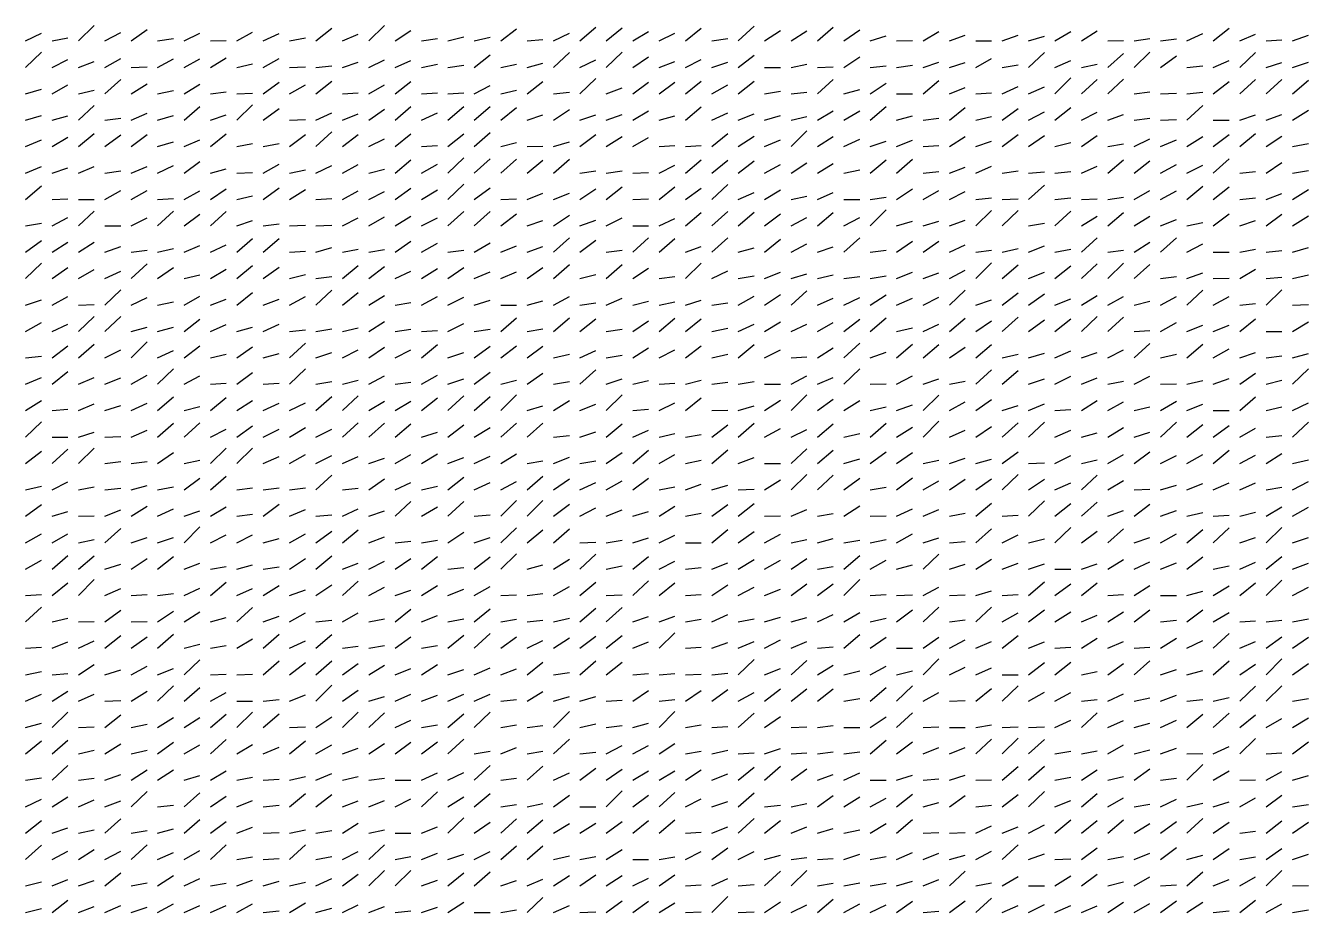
# Model space of a CAD drawing. Header units: metres. Extents: x -2 to 998, y 0 to 1382.
# Drawn here: x 0 to 243, y 170 to 337.9 of the extents above; entities that cross this region are included whole.
import ezdxf

# ---------------------------------------------------------------- set-up
doc = ezdxf.new("R2010")
doc.units = ezdxf.units.M

msp = doc.modelspace()

# ---------------------------------------------------------------- linework, layer by layer
for p, q in [((10, 335), (13, 337.9)), ((65, 335), (68, 337.9)), ((135, 335), (138, 337.8)), ((0, 335), (3, 336.5)), ((5, 335), (8, 335.6)), ((15, 335), (18, 336.6)), ((20, 335), (23, 337.2)), ((25, 335), (28, 335.5)), ((30, 335), (33, 336.5)), ((40, 335), (43, 336.7)), ((45, 335), (48, 336.4)), ((50, 335), (53, 335.6)), ((55, 335), (58, 337.4)), ((60, 335), (63, 336.3)), ((70, 335), (73, 337)), ((75, 335), (78, 335.5)), ((80, 335), (83, 335.8)), ((85, 335), (88, 335.7)), ((90, 335), (93, 337.3)), ((100, 335), (103, 336.5)), ((105, 335), (108, 337.6)), ((110, 335), (113, 337.5)), ((115, 335), (118, 336.8)), ((120, 335), (123, 336.5)), ((125, 335), (128, 337.4)), ((130, 335), (133, 335.5)), ((140, 335), (143, 337)), ((145, 335), (148, 336.9)), ((150, 335), (153, 337.6)), ((155, 335), (158, 337.1)), ((160, 335), (163, 336)), ((170, 335), (173, 336.8)), ((175, 335), (178, 336.1)), ((185, 335), (188, 336.1)), ((190, 335), (193, 335.9)), ((195, 335), (198, 336.8)), ((200, 335), (203, 336.9)), ((210, 335), (213, 335.5)), ((215, 335), (218, 335.4)), ((220, 335), (223, 336.4)), ((225, 335), (228, 337.4)), ((230, 335), (233, 336.3)), ((240, 335), (243, 336.1)), ((35, 335), (38, 335.1)), ((95, 335), (98, 335.3)), ((165, 335), (168, 335.1)), ((180, 335), (183, 335)), ((205, 335), (208, 335.1)), ((235, 335), (238, 335.2)), ((0, 330), (3, 332.9)), ((5, 330), (8, 331.5)), ((10, 330), (13, 331.1)), ((15, 330), (18, 331.7)), ((25, 330), (28, 331.6)), ((30, 330), (33, 331.6)), ((35, 330), (38, 331.8)), ((40, 330), (43, 330.7)), ((45, 330), (48, 331.7)), ((60, 330), (63, 331)), ((65, 330), (68, 331.4)), ((70, 330), (73, 331.3)), ((75, 330), (78, 330.6)), ((85, 330), (88, 332.4)), ((90, 330), (93, 330.6)), ((95, 330), (98, 330.8)), ((100, 330), (103, 332.8)), ((105, 330), (108, 331.4)), ((110, 330), (113, 332.9)), ((115, 330), (118, 332)), ((120, 330), (123, 331.1)), ((125, 330), (128, 331.5)), ((130, 330), (133, 331)), ((135, 330), (138, 332.3)), ((145, 330), (148, 330.6)), ((155, 330), (158, 332)), ((170, 330), (173, 331)), ((175, 330), (178, 330.9)), ((180, 330), (183, 331.7)), ((185, 330), (188, 330.5)), ((190, 330), (193, 332.8)), ((195, 330), (198, 331.3)), ((200, 330), (203, 330.6)), ((205, 330), (208, 332.6)), ((210, 330), (213, 332.9)), ((215, 330), (218, 332.2)), ((225, 330), (228, 331.3)), ((230, 330), (233, 332.8)), ((235, 330), (238, 330.9)), ((240, 330), (243, 331)), ((20, 330), (23, 330.1)), ((50, 330), (53, 330.1)), ((55, 330), (58, 330.3)), ((80, 330), (83, 330.4)), ((140, 330), (143, 330)), ((150, 330), (153, 330.1)), ((160, 330), (163, 330.3)), ((165, 330), (168, 330.4)), ((220, 330), (223, 330.3)), ((0, 325), (3, 325.9)), ((5, 325), (8, 326.7)), ((10, 325), (13, 325.7)), ((15, 325), (18, 327.7)), ((20, 325), (23, 326.9)), ((30, 325), (33, 326.8)), ((45, 325), (48, 327.2)), ((50, 325), (53, 326.7)), ((55, 325), (58, 327.4)), ((65, 325), (68, 326.7)), ((70, 325), (73, 327.3)), ((85, 325), (88, 326.6)), ((90, 325), (93, 325.7)), ((95, 325), (98, 327.3)), ((105, 325), (108, 327.9)), ((110, 325), (113, 326.1)), ((115, 325), (118, 327.2)), ((120, 325), (123, 327.2)), ((125, 325), (128, 327.4)), ((130, 325), (133, 326.7)), ((135, 325), (138, 327.4)), ((150, 325), (153, 327.7)), ((155, 325), (158, 325.8)), ((160, 325), (163, 327)), ((170, 325), (173, 327.5)), ((175, 325), (178, 326.2)), ((185, 325), (188, 326.4)), ((190, 325), (193, 326.3)), ((195, 325), (198, 328)), ((200, 325), (203, 327.7)), ((205, 325), (208, 327.8)), ((225, 325), (228, 327.3)), ((230, 325), (233, 327.7)), ((235, 325), (238, 327.7)), ((240, 325), (243, 327.6)), ((25, 325), (28, 325.6)), ((35, 325), (38, 325.4)), ((40, 325), (43, 325.1)), ((60, 325), (63, 325.2)), ((75, 325), (78, 325.2)), ((80, 325), (83, 325.2)), ((100, 325), (103, 325.3)), ((140, 325), (143, 325.5)), ((145, 325), (148, 325.3)), ((165, 325), (168, 325)), ((180, 325), (183, 325.2)), ((210, 325), (213, 325.4)), ((215, 325), (218, 325.1)), ((220, 325), (223, 325.3)), ((0, 320), (3, 320.9)), ((5, 320), (8, 320.8)), ((10, 320), (13, 322.8)), ((20, 320), (23, 321.3)), ((25, 320), (28, 320.9)), ((30, 320), (33, 322.6)), ((35, 320), (38, 321)), ((40, 320), (43, 322.9)), ((45, 320), (48, 322.2)), ((55, 320), (58, 321.4)), ((60, 320), (63, 321.2)), ((65, 320), (68, 322.1)), ((70, 320), (73, 322.6)), ((75, 320), (78, 321.4)), ((80, 320), (83, 322.6)), ((85, 320), (88, 322.6)), ((90, 320), (93, 322.4)), ((95, 320), (98, 321)), ((100, 320), (103, 322)), ((105, 320), (108, 321)), ((110, 320), (113, 321.1)), ((115, 320), (118, 321.8)), ((120, 320), (123, 320.8)), ((125, 320), (128, 322.5)), ((130, 320), (133, 321.4)), ((135, 320), (138, 321.2)), ((140, 320), (143, 320.9)), ((150, 320), (153, 321.8)), ((155, 320), (158, 321.8)), ((160, 320), (163, 322.6)), ((165, 320), (168, 320.8)), ((175, 320), (178, 322.4)), ((185, 320), (188, 322.2)), ((190, 320), (193, 321.6)), ((195, 320), (198, 322.4)), ((200, 320), (203, 321.5)), ((205, 320), (208, 321.1)), ((220, 320), (223, 322.8)), ((230, 320), (233, 321)), ((235, 320), (238, 321.1)), ((240, 320), (243, 321.9)), ((15, 320), (18, 320.4)), ((50, 320), (53, 320.1)), ((145, 320), (148, 320.7)), ((170, 320), (173, 320.4)), ((180, 320), (183, 320.7)), ((210, 320), (213, 320.4)), ((215, 320), (218, 320.1)), ((225, 320), (228, 320)), ((0, 315), (3, 316.3)), ((5, 315), (8, 316.8)), ((10, 315), (13, 317.5)), ((15, 315), (18, 317.2)), ((20, 315), (23, 317.3)), ((30, 315), (33, 316.3)), ((35, 315), (38, 317.4)), ((50, 315), (53, 317.3)), ((55, 315), (58, 317.8)), ((60, 315), (63, 317.3)), ((65, 315), (68, 316.5)), ((70, 315), (73, 317.4)), ((80, 315), (83, 317.4)), ((85, 315), (88, 317.7)), ((105, 315), (108, 317.3)), ((110, 315), (113, 316.9)), ((115, 315), (118, 316.7)), ((130, 315), (133, 317.5)), ((135, 315), (138, 317)), ((140, 315), (143, 316.3)), ((145, 315), (148, 318)), ((150, 315), (153, 316.9)), ((155, 315), (158, 316.4)), ((160, 315), (163, 316)), ((165, 315), (168, 316.2)), ((175, 315), (178, 316.9)), ((180, 315), (183, 316)), ((185, 315), (188, 317.3)), ((190, 315), (193, 317.1)), ((200, 315), (203, 317.1)), ((210, 315), (213, 316.5)), ((215, 315), (218, 316.3)), ((220, 315), (223, 316.9)), ((225, 315), (228, 317.3)), ((230, 315), (233, 317.5)), ((235, 315), (238, 317)), ((25, 315), (28, 315.9)), ((40, 315), (43, 315.6)), ((45, 315), (48, 315.6)), ((75, 315), (78, 315.2)), ((90, 315), (93, 315.8)), ((95, 315), (98, 315.1)), ((100, 315), (103, 315.9)), ((120, 315), (123, 315.2)), ((125, 315), (128, 315.2)), ((170, 315), (173, 315.2)), ((195, 315), (198, 315.8)), ((205, 315), (208, 315.5)), ((240, 315), (243, 315.6)), ((0, 310), (3, 311.2)), ((10, 310), (13, 311.2)), ((20, 310), (23, 311.2)), ((25, 310), (28, 311.4)), ((30, 310), (33, 312.2)), ((45, 310), (48, 311.7)), ((55, 310), (58, 311.4)), ((60, 310), (63, 311.6)), ((70, 310), (73, 312.5)), ((75, 310), (78, 311.7)), ((80, 310), (83, 312.9)), ((85, 310), (88, 312.7)), ((90, 310), (93, 312.6)), ((95, 310), (98, 312.4)), ((100, 310), (103, 312.6)), ((120, 310), (123, 311.5)), ((125, 310), (128, 312.5)), ((130, 310), (133, 312.4)), ((135, 310), (138, 312.3)), ((140, 310), (143, 311.6)), ((145, 310), (148, 311.9)), ((150, 310), (153, 311.8)), ((160, 310), (163, 312.5)), ((165, 310), (168, 312.6)), ((175, 310), (178, 311.1)), ((180, 310), (183, 311.3)), ((200, 310), (203, 311.3)), ((205, 310), (208, 312.5)), ((210, 310), (213, 312.3)), ((215, 310), (218, 311.6)), ((220, 310), (223, 311.5)), ((225, 310), (228, 312.7)), ((235, 310), (238, 312)), ((5, 310), (8, 311)), ((15, 310), (18, 310.4)), ((35, 310), (38, 310.8)), ((40, 310), (43, 310.1)), ((50, 310), (53, 310.6)), ((65, 310), (68, 310.7)), ((105, 310), (108, 310.4)), ((110, 310), (113, 310.4)), ((115, 310), (118, 310.1)), ((155, 310), (158, 310.6)), ((170, 310), (173, 310.3)), ((185, 310), (188, 310.4)), ((190, 310), (193, 310.2)), ((195, 310), (198, 310.3)), ((230, 310), (233, 310.3)), ((240, 310), (243, 310.5)), ((0, 305), (3, 307.6)), ((15, 305), (18, 306.7)), ((20, 305), (23, 306.7)), ((30, 305), (33, 306.6)), ((35, 305), (38, 307)), ((45, 305), (48, 307.2)), ((50, 305), (53, 306.9)), ((60, 305), (63, 306.6)), ((65, 305), (68, 306.5)), ((70, 305), (73, 307.1)), ((75, 305), (78, 306.8)), ((80, 305), (83, 307.9)), ((85, 305), (88, 307.2)), ((95, 305), (98, 306.2)), ((100, 305), (103, 306.2)), ((105, 305), (108, 307)), ((110, 305), (113, 307.4)), ((120, 305), (123, 307.4)), ((125, 305), (128, 307.1)), ((130, 305), (133, 307.8)), ((135, 305), (138, 306.3)), ((140, 305), (143, 306.8)), ((150, 305), (153, 306.3)), ((165, 305), (168, 307)), ((170, 305), (173, 306.7)), ((175, 305), (178, 306.5)), ((190, 305), (193, 307.7)), ((210, 305), (213, 306.7)), ((215, 305), (218, 306.6)), ((220, 305), (223, 307.5)), ((225, 305), (228, 307.4)), ((240, 305), (243, 306.9)), ((5, 305), (8, 305.1)), ((10, 305), (13, 305)), ((25, 305), (28, 305.2)), ((40, 305), (43, 305.7)), ((55, 305), (58, 305.2)), ((90, 305), (93, 305.1)), ((115, 305), (118, 305.1)), ((145, 305), (148, 305.6)), ((155, 305), (158, 305)), ((160, 305), (163, 305.4)), ((180, 305), (183, 305.3)), ((185, 305), (188, 305.1)), ((195, 305), (198, 305.3)), ((200, 305), (203, 305.1)), ((205, 305), (208, 305.4)), ((230, 305), (233, 305.3)), ((235, 305), (238, 306.1)), ((5, 300), (8, 301.6)), ((10, 300), (13, 302.8)), ((20, 300), (23, 301.5)), ((25, 300), (28, 302.8)), ((30, 300), (33, 302.2)), ((35, 300), (38, 302.7)), ((60, 300), (63, 301.5)), ((65, 300), (68, 301.7)), ((70, 300), (73, 301.8)), ((75, 300), (78, 301.5)), ((80, 300), (83, 302.7)), ((85, 300), (88, 302.7)), ((90, 300), (93, 302.3)), ((100, 300), (103, 302)), ((110, 300), (113, 301.5)), ((120, 300), (123, 301.4)), ((125, 300), (128, 302.5)), ((130, 300), (133, 302.7)), ((135, 300), (138, 302.6)), ((140, 300), (143, 302.3)), ((145, 300), (148, 301.6)), ((150, 300), (153, 302.5)), ((155, 300), (158, 301.6)), ((160, 300), (163, 303)), ((180, 300), (183, 302.9)), ((185, 300), (188, 302.9)), ((195, 300), (198, 302.8)), ((200, 300), (203, 301.8)), ((205, 300), (208, 302.5)), ((210, 300), (213, 301.8)), ((225, 300), (228, 302.3)), ((235, 300), (238, 302.2)), ((240, 300), (243, 301.9)), ((0, 300), (3, 300.5)), ((15, 300), (18, 300)), ((40, 300), (43, 301)), ((45, 300), (48, 300.4)), ((50, 300), (53, 300.1)), ((55, 300), (58, 300.1)), ((95, 300), (98, 301)), ((105, 300), (108, 301.1)), ((115, 300), (118, 300)), ((165, 300), (168, 300.9)), ((170, 300), (173, 300.9)), ((175, 300), (178, 301.1)), ((190, 300), (193, 300.5)), ((215, 300), (218, 301.2)), ((220, 300), (223, 300.6)), ((230, 300), (233, 301)), ((0, 295), (3, 297.2)), ((5, 295), (8, 296.9)), ((10, 295), (13, 296.9)), ((40, 295), (43, 297.6)), ((45, 295), (48, 297.6)), ((70, 295), (73, 297.1)), ((75, 295), (78, 296.7)), ((85, 295), (88, 296.8)), ((100, 295), (103, 297.7)), ((105, 295), (108, 297.3)), ((115, 295), (118, 297.7)), ((120, 295), (123, 297.6)), ((130, 295), (133, 297.7)), ((140, 295), (143, 297.5)), ((145, 295), (148, 296.6)), ((155, 295), (158, 297.7)), ((165, 295), (168, 297.1)), ((170, 295), (173, 297.1)), ((200, 295), (203, 297.7)), ((210, 295), (213, 296.9)), ((215, 295), (218, 297.7)), ((220, 295), (223, 296.6)), ((15, 295), (18, 296.1)), ((20, 295), (23, 295.4)), ((25, 295), (28, 295.7)), ((30, 295), (33, 296.3)), ((35, 295), (38, 296.4)), ((50, 295), (53, 295.2)), ((55, 295), (58, 295.9)), ((60, 295), (63, 295.6)), ((65, 295), (68, 295.5)), ((80, 295), (83, 295.4)), ((90, 295), (93, 296.2)), ((95, 295), (98, 296.1)), ((110, 295), (113, 295.4)), ((125, 295), (128, 296.1)), ((135, 295), (138, 295.8)), ((150, 295), (153, 296)), ((160, 295), (163, 295.4)), ((175, 295), (178, 296.4)), ((180, 295), (183, 295.4)), ((185, 295), (188, 295.7)), ((190, 295), (193, 296.2)), ((195, 295), (198, 295.6)), ((205, 295), (208, 295.4)), ((225, 295), (228, 295)), ((230, 295), (233, 295.6)), ((235, 295), (238, 295.3)), ((240, 295), (243, 295.9)), ((0, 290), (3, 292.9)), ((5, 290), (8, 292.1)), ((10, 290), (13, 291.7)), ((20, 290), (23, 292.8)), ((25, 290), (28, 292.1)), ((35, 290), (38, 291.8)), ((40, 290), (43, 292.5)), ((45, 290), (48, 292.2)), ((60, 290), (63, 292.5)), ((65, 290), (68, 292.3)), ((75, 290), (78, 291.9)), ((80, 290), (83, 292.1)), ((95, 290), (98, 292.1)), ((100, 290), (103, 292.7)), ((110, 290), (113, 292.7)), ((115, 290), (118, 292)), ((125, 290), (128, 292.9)), ((175, 290), (178, 291.6)), ((180, 290), (183, 293)), ((185, 290), (188, 292.6)), ((195, 290), (198, 292.4)), ((200, 290), (203, 292.8)), ((205, 290), (208, 292.9)), ((210, 290), (213, 292.7)), ((230, 290), (233, 291.8)), ((15, 290), (18, 291.4)), ((30, 290), (33, 290.7)), ((50, 290), (53, 290.8)), ((55, 290), (58, 290.4)), ((70, 290), (73, 291.4)), ((85, 290), (88, 291.3)), ((90, 290), (93, 291.3)), ((105, 290), (108, 290.8)), ((120, 290), (123, 290.4)), ((130, 290), (133, 291.5)), ((135, 290), (138, 290.5)), ((140, 290), (143, 291.2)), ((145, 290), (148, 290.9)), ((150, 290), (153, 290.7)), ((155, 290), (158, 290.4)), ((160, 290), (163, 290.5)), ((165, 290), (168, 291.2)), ((170, 290), (173, 291.1)), ((190, 290), (193, 291.2)), ((215, 290), (218, 290.4)), ((220, 290), (223, 291.1)), ((225, 290), (228, 290.1)), ((235, 290), (238, 290.3)), ((240, 290), (243, 290.7)), ((15, 285), (18, 287.9)), ((40, 285), (43, 287.4)), ((55, 285), (58, 287.8)), ((60, 285), (63, 287.4)), ((65, 285), (68, 286.8)), ((140, 285), (143, 287)), ((145, 285), (148, 287.7)), ((160, 285), (163, 286.9)), ((175, 285), (178, 287.8)), ((185, 285), (188, 287.3)), ((190, 285), (193, 287.1)), ((200, 285), (203, 286.8)), ((220, 285), (223, 287.8)), ((235, 285), (238, 287.9)), ((0, 285), (3, 286)), ((5, 285), (8, 286.6)), ((10, 285), (13, 285.1)), ((20, 285), (23, 286.4)), ((25, 285), (28, 285.6)), ((30, 285), (33, 286.7)), ((35, 285), (38, 286.1)), ((45, 285), (48, 286.1)), ((50, 285), (53, 286.6)), ((70, 285), (73, 285.5)), ((75, 285), (78, 286.6)), ((80, 285), (83, 286.5)), ((85, 285), (88, 285.9)), ((90, 285), (93, 285)), ((95, 285), (98, 285.8)), ((100, 285), (103, 286.6)), ((105, 285), (108, 285.4)), ((110, 285), (113, 286.3)), ((115, 285), (118, 285.7)), ((120, 285), (123, 285.6)), ((125, 285), (128, 285.9)), ((130, 285), (133, 285.4)), ((135, 285), (138, 286.7)), ((150, 285), (153, 286.3)), ((155, 285), (158, 286.4)), ((165, 285), (168, 286.3)), ((170, 285), (173, 286.5)), ((180, 285), (183, 286)), ((195, 285), (198, 286.2)), ((205, 285), (208, 286.6)), ((210, 285), (213, 285.7)), ((215, 285), (218, 286.6)), ((225, 285), (228, 286.6)), ((230, 285), (233, 285.3)), ((240, 285), (243, 285.1)), ((10, 280), (13, 282.8)), ((15, 280), (18, 282.8)), ((30, 280), (33, 282.3)), ((65, 280), (68, 281.9)), ((90, 280), (93, 282.6)), ((100, 280), (103, 282.6)), ((105, 280), (108, 282.4)), ((115, 280), (118, 282)), ((120, 280), (123, 282.5)), ((125, 280), (128, 282.4)), ((155, 280), (158, 282.3)), ((160, 280), (163, 282.6)), ((175, 280), (178, 282.5)), ((180, 280), (183, 282)), ((185, 280), (188, 282.7)), ((190, 280), (193, 282.2)), ((195, 280), (198, 282.4)), ((200, 280), (203, 282.8)), ((205, 280), (208, 282.7)), ((230, 280), (233, 282.4)), ((0, 280), (3, 281.7)), ((5, 280), (8, 281.4)), ((20, 280), (23, 280.8)), ((25, 280), (28, 280.8)), ((35, 280), (38, 281.3)), ((40, 280), (43, 280.8)), ((45, 280), (48, 281.4)), ((50, 280), (53, 280.3)), ((55, 280), (58, 280.5)), ((60, 280), (63, 280.7)), ((70, 280), (73, 280.4)), ((75, 280), (78, 280.2)), ((80, 280), (83, 281.5)), ((85, 280), (88, 280.4)), ((95, 280), (98, 280.5)), ((110, 280), (113, 280.4)), ((130, 280), (133, 280.6)), ((135, 280), (138, 281.4)), ((140, 280), (143, 281.8)), ((145, 280), (148, 281.4)), ((150, 280), (153, 281.7)), ((165, 280), (168, 280.7)), ((170, 280), (173, 281.4)), ((210, 280), (213, 280.2)), ((215, 280), (218, 281.7)), ((220, 280), (223, 281.2)), ((225, 280), (228, 281.2)), ((235, 280), (238, 280)), ((240, 280), (243, 281.8)), ((5, 275), (8, 277.3)), ((10, 275), (13, 277.6)), ((20, 275), (23, 278)), ((30, 275), (33, 277.3)), ((40, 275), (43, 277.1)), ((50, 275), (53, 277.8)), ((75, 275), (78, 277.5)), ((85, 275), (88, 277.2)), ((90, 275), (93, 277.3)), ((95, 275), (98, 277.2)), ((125, 275), (128, 277.3)), ((135, 275), (138, 277.5)), ((155, 275), (158, 277.8)), ((165, 275), (168, 277.6)), ((170, 275), (173, 277.5)), ((180, 275), (183, 277.5)), ((210, 275), (213, 277.7)), ((220, 275), (223, 277.6)), ((0, 275), (3, 275.3)), ((15, 275), (18, 276.5)), ((25, 275), (28, 276.4)), ((35, 275), (38, 275.7)), ((45, 275), (48, 275.8)), ((55, 275), (58, 276)), ((60, 275), (63, 276.5)), ((65, 275), (68, 277)), ((70, 275), (73, 276.5)), ((80, 275), (83, 276)), ((100, 275), (103, 275.7)), ((105, 275), (108, 276.4)), ((110, 275), (113, 275.5)), ((115, 275), (118, 276.9)), ((120, 275), (123, 276.5)), ((130, 275), (133, 275.7)), ((140, 275), (143, 276.5)), ((145, 275), (148, 275.2)), ((150, 275), (153, 276.9)), ((160, 275), (163, 276.1)), ((175, 275), (178, 277)), ((185, 275), (188, 275.7)), ((190, 275), (193, 275.9)), ((195, 275), (198, 276.3)), ((200, 275), (203, 276)), ((205, 275), (208, 276.5)), ((215, 275), (218, 275.7)), ((225, 275), (228, 276.7)), ((230, 275), (233, 276)), ((235, 275), (238, 275.4)), ((240, 275), (243, 275.8)), ((5, 270), (8, 272.4)), ((25, 270), (28, 272.9)), ((40, 270), (43, 272.2)), ((50, 270), (53, 272.9)), ((85, 270), (88, 272.3)), ((105, 270), (108, 272.7)), ((155, 270), (158, 272.9)), ((180, 270), (183, 272.7)), ((185, 270), (188, 272.6)), ((240, 270), (243, 272.9)), ((0, 270), (3, 271.3)), ((10, 270), (13, 271.3)), ((15, 270), (18, 271.2)), ((20, 270), (23, 271.7)), ((30, 270), (33, 271.6)), ((35, 270), (38, 270.2)), ((45, 270), (48, 270.2)), ((55, 270), (58, 270.5)), ((60, 270), (63, 270.8)), ((65, 270), (68, 271.6)), ((70, 270), (73, 270.4)), ((75, 270), (78, 271.7)), ((80, 270), (83, 271)), ((90, 270), (93, 270.8)), ((95, 270), (98, 272.1)), ((100, 270), (103, 270.5)), ((110, 270), (113, 271)), ((115, 270), (118, 270.7)), ((120, 270), (123, 270.2)), ((125, 270), (128, 270.8)), ((130, 270), (133, 270.4)), ((135, 270), (138, 270.5)), ((140, 270), (143, 270)), ((145, 270), (148, 271.6)), ((150, 270), (153, 271.3)), ((160, 270), (163, 270.1)), ((165, 270), (168, 271.6)), ((170, 270), (173, 271)), ((175, 270), (178, 270.6)), ((190, 270), (193, 271)), ((195, 270), (198, 271.5)), ((200, 270), (203, 271.2)), ((205, 270), (208, 270.6)), ((210, 270), (213, 271.5)), ((215, 270), (218, 270.1)), ((220, 270), (223, 270.7)), ((225, 270), (228, 271.1)), ((230, 270), (233, 272.1)), ((235, 270), (238, 270.8)), ((25, 265), (28, 267.6)), ((35, 265), (38, 267.5)), ((55, 265), (58, 267.7)), ((60, 265), (63, 267.8)), ((75, 265), (78, 267.4)), ((80, 265), (83, 267.8)), ((85, 265), (88, 267.7)), ((90, 265), (93, 268)), ((110, 265), (113, 268)), ((125, 265), (128, 267.4)), ((145, 265), (148, 268)), ((170, 265), (173, 267.9)), ((230, 265), (233, 267.6)), ((0, 265), (3, 266.9)), ((5, 265), (8, 265.3)), ((10, 265), (13, 266.3)), ((15, 265), (18, 266)), ((20, 265), (23, 266.4)), ((30, 265), (33, 265.8)), ((40, 265), (43, 266.9)), ((45, 265), (48, 266.4)), ((50, 265), (53, 266.5)), ((65, 265), (68, 266.8)), ((70, 265), (73, 266.8)), ((95, 265), (98, 265.9)), ((100, 265), (103, 266.9)), ((105, 265), (108, 266.2)), ((115, 265), (118, 265.3)), ((120, 265), (123, 266.5)), ((130, 265), (133, 265.1)), ((135, 265), (138, 265.9)), ((140, 265), (143, 267)), ((150, 265), (153, 267.2)), ((155, 265), (158, 266.9)), ((160, 265), (163, 265.7)), ((165, 265), (168, 266.1)), ((175, 265), (178, 266.7)), ((180, 265), (183, 267.1)), ((185, 265), (188, 266)), ((190, 265), (193, 266.3)), ((195, 265), (198, 265.2)), ((200, 265), (203, 266.9)), ((205, 265), (208, 266.7)), ((210, 265), (213, 265.7)), ((215, 265), (218, 266.8)), ((220, 265), (223, 266.2)), ((225, 265), (228, 265)), ((235, 265), (238, 265.7)), ((240, 265), (243, 266.5)), ((0, 260), (3, 262.9)), ((25, 260), (28, 262.6)), ((30, 260), (33, 262.7)), ((60, 260), (63, 262.7)), ((65, 260), (68, 262.6)), ((70, 260), (73, 262.5)), ((90, 260), (93, 262.6)), ((95, 260), (98, 262.6)), ((110, 260), (113, 262.5)), ((135, 260), (138, 262.6)), ((150, 260), (153, 262.5)), ((160, 260), (163, 262.6)), ((170, 260), (173, 263)), ((185, 260), (188, 262.7)), ((190, 260), (193, 262.8)), ((215, 260), (218, 262.8)), ((240, 260), (243, 262.8)), ((10, 260), (13, 260.9)), ((15, 260), (18, 260.1)), ((20, 260), (23, 261.3)), ((35, 260), (38, 261.5)), ((40, 260), (43, 262.1)), ((45, 260), (48, 261.5)), ((50, 260), (53, 261.8)), ((55, 260), (58, 261.5)), ((75, 260), (78, 260.9)), ((80, 260), (83, 262.3)), ((85, 260), (88, 261.8)), ((100, 260), (103, 260.3)), ((105, 260), (108, 261)), ((115, 260), (118, 261.3)), ((120, 260), (123, 260.7)), ((125, 260), (128, 260.5)), ((130, 260), (133, 262.3)), ((140, 260), (143, 261.6)), ((145, 260), (148, 261.4)), ((155, 260), (158, 260.7)), ((165, 260), (168, 261.9)), ((175, 260), (178, 261.3)), ((180, 260), (183, 262)), ((195, 260), (198, 261.3)), ((200, 260), (203, 260.8)), ((205, 260), (208, 261.8)), ((210, 260), (213, 260.9)), ((220, 260), (223, 262.4)), ((225, 260), (228, 262.2)), ((230, 260), (233, 261.7)), ((235, 260), (238, 260.3)), ((5, 260), (8, 260)), ((5, 255), (8, 257.7)), ((10, 255), (13, 257.9)), ((35, 255), (38, 257.9)), ((40, 255), (43, 257.9)), ((130, 255), (133, 257.6)), ((145, 255), (148, 257.8)), ((0, 255), (3, 257.3)), ((15, 255), (18, 255.4)), ((20, 255), (23, 255.4)), ((25, 255), (28, 257.1)), ((30, 255), (33, 255.6)), ((45, 255), (48, 256.3)), ((50, 255), (53, 256.7)), ((55, 255), (58, 256.5)), ((60, 255), (63, 256.3)), ((65, 255), (68, 256)), ((70, 255), (73, 256.7)), ((75, 255), (78, 256.8)), ((80, 255), (83, 256.1)), ((85, 255), (88, 256.4)), ((90, 255), (93, 256.8)), ((95, 255), (98, 255.5)), ((100, 255), (103, 256.2)), ((105, 255), (108, 255.5)), ((110, 255), (113, 257.1)), ((115, 255), (118, 257.5)), ((120, 255), (123, 256.7)), ((125, 255), (128, 255.6)), ((135, 255), (138, 256.1)), ((150, 255), (153, 257.5)), ((155, 255), (158, 255.9)), ((160, 255), (163, 257.2)), ((165, 255), (168, 257.1)), ((170, 255), (173, 255.6)), ((175, 255), (178, 256)), ((180, 255), (183, 255.8)), ((185, 255), (188, 257.2)), ((195, 255), (198, 256.5)), ((200, 255), (203, 255.7)), ((205, 255), (208, 256.7)), ((210, 255), (213, 257.2)), ((215, 255), (218, 256.5)), ((220, 255), (223, 256.7)), ((225, 255), (228, 257.5)), ((230, 255), (233, 256.6)), ((235, 255), (238, 256.9)), ((240, 255), (243, 255.7)), ((55, 250), (58, 252.8)), ((140, 255), (143, 255)), ((145, 250), (148, 252.9)), ((150, 250), (153, 252.8)), ((185, 250), (188, 252.9)), ((190, 255), (193, 255.1)), ((200, 250), (203, 252.8)), ((0, 250), (3, 250.7)), ((5, 250), (8, 251.5)), ((10, 250), (13, 250.6)), ((15, 250), (18, 250.3)), ((20, 250), (23, 250.8)), ((25, 250), (28, 250.6)), ((30, 250), (33, 252.2)), ((35, 250), (38, 252.6)), ((40, 250), (43, 250.4)), ((45, 250), (48, 250.4)), ((50, 250), (53, 250.4)), ((60, 250), (63, 250.3)), ((65, 250), (68, 252.1)), ((70, 250), (73, 251.4)), ((75, 250), (78, 250.7)), ((80, 250), (83, 252.4)), ((85, 250), (88, 251.4)), ((90, 250), (93, 251.6)), ((95, 250), (98, 252.6)), ((100, 250), (103, 252.1)), ((105, 250), (108, 251.4)), ((110, 250), (113, 251.7)), ((115, 250), (118, 252.2)), ((120, 250), (123, 250.6)), ((125, 250), (128, 251.1)), ((130, 250), (133, 250.9)), ((140, 250), (143, 251.9)), ((155, 250), (158, 252.2)), ((160, 250), (163, 250.5)), ((165, 250), (168, 252.3)), ((170, 250), (173, 251.7)), ((175, 250), (178, 252)), ((180, 250), (183, 252.1)), ((190, 250), (193, 252)), ((195, 250), (198, 251.3)), ((205, 250), (208, 251.8)), ((215, 250), (218, 250.9)), ((220, 250), (223, 251.2)), ((225, 250), (228, 251.3)), ((230, 250), (233, 251.3)), ((235, 250), (238, 250.5)), ((240, 250), (243, 251.6)), ((90, 245), (93, 248)), ((95, 245), (98, 248)), ((135, 250), (138, 250.1)), ((190, 245), (193, 247.9)), ((210, 250), (213, 250.1)), ((0, 245), (3, 247.2)), ((5, 245), (8, 245.9)), ((15, 245), (18, 246.2)), ((20, 245), (23, 246.9)), ((25, 245), (28, 246.4)), ((30, 245), (33, 246)), ((35, 245), (38, 246.8)), ((45, 245), (48, 247.3)), ((50, 245), (53, 246.3)), ((60, 245), (63, 246.4)), ((65, 245), (68, 246)), ((70, 245), (73, 247.8)), ((75, 245), (78, 246.8)), ((80, 245), (83, 247.8)), ((100, 245), (103, 247.3)), ((105, 245), (108, 246.6)), ((110, 245), (113, 246.2)), ((115, 245), (118, 245.9)), ((120, 245), (123, 246.9)), ((125, 245), (128, 245.6)), ((130, 245), (133, 247.2)), ((135, 245), (138, 247.4)), ((145, 245), (148, 246.3)), ((150, 245), (153, 245.5)), ((155, 245), (158, 247)), ((165, 245), (168, 246.4)), ((170, 245), (173, 246.3)), ((175, 245), (178, 245.6)), ((180, 245), (183, 247.5)), ((195, 245), (198, 247.4)), ((200, 245), (203, 247.7)), ((205, 245), (208, 246.1)), ((210, 245), (213, 247.3)), ((215, 245), (218, 246.1)), ((220, 245), (223, 245.7)), ((230, 245), (233, 245.8)), ((235, 245), (238, 246.8)), ((240, 245), (243, 246.7)), ((10, 245), (13, 245.1)), ((30, 240), (33, 243)), ((40, 245), (43, 245.4)), ((55, 245), (58, 245.3)), ((85, 245), (88, 245.3)), ((140, 245), (143, 245.1)), ((160, 245), (163, 245.1)), ((185, 245), (188, 245.2)), ((225, 245), (228, 245.2)), ((0, 240), (3, 241.7)), ((5, 240), (8, 241.7)), ((10, 240), (13, 240.6)), ((15, 240), (18, 242.7)), ((20, 240), (23, 241)), ((25, 240), (28, 241)), ((35, 240), (38, 241.5)), ((40, 240), (43, 241.5)), ((45, 240), (48, 240.8)), ((50, 240), (53, 241.7)), ((55, 240), (58, 242.2)), ((60, 240), (63, 242.4)), ((65, 240), (68, 241.1)), ((80, 240), (83, 242)), ((85, 240), (88, 241)), ((90, 240), (93, 242.8)), ((95, 240), (98, 242.4)), ((100, 240), (103, 242.6)), ((115, 240), (118, 240.9)), ((120, 240), (123, 241.4)), ((130, 240), (133, 242.5)), ((135, 240), (138, 242.1)), ((140, 240), (143, 241.6)), ((145, 240), (148, 240.6)), ((150, 240), (153, 240.8)), ((160, 240), (163, 240.6)), ((165, 240), (168, 241.7)), ((170, 240), (173, 240.9)), ((180, 240), (183, 242.6)), ((185, 240), (188, 241.5)), ((190, 240), (193, 240.7)), ((195, 240), (198, 242.9)), ((200, 240), (203, 242.2)), ((205, 240), (208, 242.6)), ((210, 240), (213, 241)), ((215, 240), (218, 241.7)), ((220, 240), (223, 242.5)), ((225, 240), (228, 242.8)), ((230, 240), (233, 241)), ((235, 240), (238, 242.9)), ((240, 240), (243, 241)), ((70, 240), (73, 240.3)), ((75, 240), (78, 240.5)), ((105, 240), (108, 240.1)), ((110, 240), (113, 240.5)), ((125, 240), (128, 240)), ((155, 240), (158, 240.5)), ((175, 240), (178, 240.2)), ((0, 235), (3, 236.7)), ((5, 235), (8, 237.6)), ((10, 235), (13, 237.5)), ((15, 235), (18, 235.9)), ((20, 235), (23, 237)), ((25, 235), (28, 237.4)), ((30, 235), (33, 236.1)), ((40, 235), (43, 235.8)), ((50, 235), (53, 237)), ((55, 235), (58, 237.5)), ((60, 235), (63, 236.1)), ((65, 235), (68, 236.5)), ((70, 235), (73, 237)), ((75, 235), (78, 237.4)), ((85, 235), (88, 237.3)), ((90, 235), (93, 237.9)), ((95, 235), (98, 235.8)), ((100, 235), (103, 236.9)), ((105, 235), (108, 237.8)), ((115, 235), (118, 237.4)), ((120, 235), (123, 236.5)), ((130, 235), (133, 236.2)), ((135, 235), (138, 236.8)), ((140, 235), (143, 236.7)), ((145, 235), (148, 237)), ((155, 235), (158, 237.6)), ((160, 235), (163, 236.7)), ((165, 235), (168, 235.8)), ((170, 235), (173, 237.8)), ((175, 235), (178, 235.9)), ((180, 235), (183, 236.9)), ((185, 235), (188, 236.1)), ((190, 235), (193, 236)), ((200, 235), (203, 236)), ((205, 235), (208, 236.8)), ((210, 235), (213, 236.4)), ((215, 235), (218, 236.2)), ((220, 235), (223, 237.3)), ((230, 235), (233, 236.3)), ((235, 235), (238, 237.4)), ((240, 235), (243, 236.1)), ((35, 235), (38, 235.5)), ((45, 235), (48, 235.4)), ((80, 235), (83, 235.3)), ((110, 235), (113, 235.6)), ((125, 235), (128, 235.3)), ((150, 235), (153, 235.5)), ((195, 235), (198, 235)), ((225, 235), (228, 235.6)), ((5, 230), (8, 232.4)), ((10, 230), (13, 233)), ((15, 230), (18, 231.3)), ((30, 230), (33, 231.4)), ((35, 230), (38, 232.5)), ((40, 230), (43, 231.3)), ((45, 230), (48, 231.9)), ((50, 230), (53, 231.1)), ((55, 230), (58, 232)), ((60, 230), (63, 232.7)), ((65, 230), (68, 231.6)), ((70, 230), (73, 231)), ((75, 230), (78, 231.9)), ((80, 230), (83, 231.2)), ((85, 230), (88, 231.7)), ((100, 230), (103, 231.7)), ((105, 230), (108, 232.5)), ((115, 230), (118, 232.8)), ((120, 230), (123, 232.4)), ((130, 230), (133, 232)), ((135, 230), (138, 231.6)), ((140, 230), (143, 231.2)), ((145, 230), (148, 232.2)), ((150, 230), (153, 232.2)), ((155, 230), (158, 233)), ((170, 230), (173, 231.6)), ((180, 230), (183, 230.9)), ((190, 230), (193, 232.6)), ((195, 230), (198, 232.2)), ((200, 230), (203, 232.4)), ((210, 230), (213, 231.9)), ((225, 230), (228, 231.8)), ((230, 230), (233, 232.4)), ((235, 230), (238, 232.9)), ((240, 230), (243, 231.6)), ((0, 230), (3, 230.2)), ((20, 230), (23, 230.2)), ((25, 230), (28, 230.4)), ((90, 230), (93, 230.1)), ((95, 230), (98, 230.4)), ((110, 230), (113, 230.1)), ((125, 230), (128, 230.2)), ((160, 230), (163, 230.2)), ((165, 230), (168, 230.1)), ((175, 230), (178, 230.1)), ((185, 230), (188, 230.2)), ((205, 230), (208, 230.2)), ((215, 230), (218, 230)), ((220, 230), (223, 230.8)), ((0, 225), (3, 227.8)), ((15, 225), (18, 227.2)), ((25, 225), (28, 227)), ((30, 225), (33, 226.9)), ((40, 225), (43, 227.7)), ((45, 225), (48, 226.1)), ((50, 225), (53, 226.7)), ((60, 225), (63, 226.7)), ((70, 225), (73, 227.4)), ((75, 225), (78, 226.2)), ((85, 225), (88, 227.5)), ((105, 225), (108, 227.6)), ((110, 225), (113, 227.7)), ((115, 225), (118, 226)), ((120, 225), (123, 226.1)), ((130, 225), (133, 226.4)), ((150, 225), (153, 226.4)), ((155, 225), (158, 226.8)), ((165, 225), (168, 227.3)), ((170, 225), (173, 227.8)), ((180, 225), (183, 227.8)), ((185, 225), (188, 226.7)), ((190, 225), (193, 227.3)), ((195, 225), (198, 226.9)), ((200, 225), (203, 226.3)), ((205, 225), (208, 226.9)), ((210, 225), (213, 227.3)), ((220, 225), (223, 227.3)), ((225, 225), (228, 226.8)), ((5, 225), (8, 225.7)), ((10, 225), (13, 225.1)), ((20, 225), (23, 225.1)), ((35, 225), (38, 225.8)), ((55, 225), (58, 225.3)), ((65, 225), (68, 225.6)), ((80, 225), (83, 225.6)), ((90, 225), (93, 225.5)), ((95, 225), (98, 225.3)), ((100, 225), (103, 225.7)), ((125, 225), (128, 225.5)), ((135, 225), (138, 225.6)), ((140, 225), (143, 225.9)), ((145, 225), (148, 225.8)), ((160, 225), (163, 225.7)), ((175, 225), (178, 225.4)), ((215, 225), (218, 225.3)), ((230, 225), (233, 225.2)), ((235, 225), (238, 225.3)), ((240, 225), (243, 225.6)), ((5, 220), (8, 221.2)), ((10, 220), (13, 221.4)), ((15, 220), (18, 222.4)), ((20, 220), (23, 222.2)), ((25, 220), (28, 222.7)), ((40, 220), (43, 221.8)), ((45, 220), (48, 222.7)), ((50, 220), (53, 221.4)), ((55, 220), (58, 222.6)), ((70, 220), (73, 222.2)), ((80, 220), (83, 222.5)), ((85, 220), (88, 222.8)), ((90, 220), (93, 222.2)), ((95, 220), (98, 221.5)), ((100, 220), (103, 222)), ((105, 220), (108, 222.3)), ((110, 220), (113, 222.4)), ((115, 220), (118, 221.2)), ((120, 220), (123, 222.9)), ((135, 220), (138, 221.3)), ((140, 220), (143, 221.6)), ((145, 220), (148, 221.3)), ((155, 220), (158, 222.6)), ((160, 220), (163, 222.1)), ((170, 220), (173, 222.1)), ((175, 220), (178, 221.6)), ((180, 220), (183, 221.3)), ((185, 220), (188, 222.4)), ((190, 220), (193, 221.2)), ((200, 220), (203, 221.9)), ((205, 220), (208, 221.3)), ((215, 220), (218, 221.9)), ((220, 220), (223, 221.5)), ((225, 220), (228, 222.8)), ((230, 220), (233, 221.3)), ((235, 220), (238, 222.2)), ((240, 220), (243, 222.1)), ((0, 220), (3, 220.2)), ((30, 220), (33, 220.8)), ((35, 220), (38, 220.5)), ((60, 220), (63, 220.4)), ((65, 220), (68, 220.5)), ((75, 220), (78, 220.5)), ((125, 220), (128, 220.2)), ((130, 220), (133, 221.1)), ((150, 220), (153, 220.3)), ((165, 220), (168, 220)), ((195, 220), (198, 220.2)), ((210, 220), (213, 220.2)), ((10, 215), (13, 216.9)), ((20, 215), (23, 216.6)), ((30, 215), (33, 217.8)), ((45, 215), (48, 217.6)), ((50, 215), (53, 217.3)), ((55, 215), (58, 217.6)), ((60, 215), (63, 217.1)), ((65, 215), (68, 216.8)), ((75, 215), (78, 216.9)), ((85, 215), (88, 216.3)), ((95, 215), (98, 217.4)), ((105, 215), (108, 217.6)), ((110, 215), (113, 217.4)), ((135, 215), (138, 217.9)), ((145, 215), (148, 217.7)), ((150, 215), (153, 216.8)), ((160, 215), (163, 216.6)), ((170, 215), (173, 218)), ((175, 215), (178, 216.4)), ((180, 215), (183, 216.3)), ((190, 215), (193, 217.3)), ((195, 215), (198, 217.4)), ((205, 215), (208, 217.1)), ((210, 215), (213, 217.6)), ((225, 215), (228, 217.6)), ((230, 215), (233, 217)), ((235, 215), (238, 218)), ((240, 215), (243, 217.1)), ((0, 215), (3, 215.6)), ((5, 215), (8, 215.2)), ((15, 215), (18, 215.9)), ((25, 215), (28, 216.2)), ((35, 215), (38, 215.1)), ((40, 215), (43, 215.1)), ((70, 215), (73, 216.2)), ((80, 215), (83, 216)), ((90, 215), (93, 216.1)), ((100, 215), (103, 215.4)), ((115, 215), (118, 215.2)), ((120, 215), (123, 215.2)), ((125, 215), (128, 215.1)), ((130, 215), (133, 215.3)), ((140, 215), (143, 216.2)), ((155, 215), (158, 215.7)), ((165, 215), (168, 215.7)), ((185, 215), (188, 215)), ((200, 215), (203, 215.6)), ((215, 215), (218, 216)), ((220, 215), (223, 215.8)), ((5, 210), (8, 211.9)), ((20, 210), (23, 211.9)), ((25, 210), (28, 212.9)), ((30, 210), (33, 212.6)), ((35, 210), (38, 211.6)), ((55, 210), (58, 213)), ((60, 210), (63, 212.1)), ((95, 210), (98, 211.8)), ((115, 210), (118, 212)), ((125, 210), (128, 212)), ((130, 210), (133, 212.2)), ((135, 210), (138, 211.6)), ((140, 210), (143, 212.3)), ((145, 210), (148, 212.3)), ((150, 210), (153, 212.3)), ((160, 210), (163, 212.6)), ((165, 210), (168, 212.9)), ((170, 210), (173, 211.6)), ((180, 210), (183, 212.4)), ((185, 210), (188, 212.9)), ((190, 210), (193, 211.7)), ((195, 210), (198, 211.6)), ((230, 210), (233, 212.8)), ((235, 210), (238, 212.9)), ((0, 210), (3, 211.3)), ((10, 210), (13, 211.3)), ((15, 210), (18, 210.1)), ((40, 210), (43, 210)), ((45, 210), (48, 210.3)), ((50, 210), (53, 211.2)), ((65, 210), (68, 210.9)), ((70, 210), (73, 211.3)), ((75, 210), (78, 211.1)), ((80, 210), (83, 211.3)), ((85, 210), (88, 211.3)), ((90, 210), (93, 210.3)), ((100, 210), (103, 210.9)), ((105, 210), (108, 210.9)), ((110, 210), (113, 210.2)), ((120, 210), (123, 210.3)), ((155, 210), (158, 210.5)), ((175, 210), (178, 210.1)), ((200, 210), (203, 210.3)), ((205, 210), (208, 211.4)), ((210, 210), (213, 210.6)), ((215, 210), (218, 211.1)), ((220, 210), (223, 210.3)), ((225, 210), (228, 210.7)), ((240, 210), (243, 210.5)), ((5, 205), (8, 207.9)), ((15, 205), (18, 207.4)), ((25, 205), (28, 206.9)), ((30, 205), (33, 206.9)), ((35, 205), (38, 207.5)), ((40, 205), (43, 207.9)), ((45, 205), (48, 207.6)), ((55, 205), (58, 207)), ((60, 205), (63, 207.9)), ((65, 205), (68, 207.8)), ((80, 205), (83, 207.6)), ((85, 205), (88, 207.9)), ((100, 205), (103, 208)), ((120, 205), (123, 208)), ((135, 205), (138, 207.7)), ((140, 205), (143, 207.1)), ((160, 205), (163, 207)), ((165, 205), (168, 207.8)), ((200, 205), (203, 207.8)), ((220, 205), (223, 207.5)), ((225, 205), (228, 207.7)), ((230, 205), (233, 207.4)), ((235, 205), (238, 206.7)), ((240, 205), (243, 206.8)), ((0, 205), (3, 205.8)), ((10, 205), (13, 205.1)), ((20, 205), (23, 205.6)), ((50, 205), (53, 205.1)), ((70, 205), (73, 206.4)), ((75, 205), (78, 205.5)), ((90, 205), (93, 205.5)), ((95, 205), (98, 205.4)), ((105, 205), (108, 205.7)), ((110, 205), (113, 205.4)), ((115, 205), (118, 205.8)), ((125, 205), (128, 205.5)), ((130, 205), (133, 205.2)), ((145, 205), (148, 205.1)), ((150, 205), (153, 205.4)), ((155, 205), (158, 205)), ((170, 205), (173, 205.1)), ((175, 205), (178, 205)), ((180, 205), (183, 205.5)), ((185, 205), (188, 205.1)), ((190, 205), (193, 205.1)), ((195, 205), (198, 206.4)), ((205, 205), (208, 206.3)), ((210, 205), (213, 205.8)), ((215, 205), (218, 206.4)), ((0, 200), (3, 202.5)), ((5, 200), (8, 202.6)), ((15, 200), (18, 201.9)), ((25, 200), (28, 202.2)), ((30, 200), (33, 201.7)), ((35, 200), (38, 202.7)), ((40, 200), (43, 201.8)), ((50, 200), (53, 202.5)), ((55, 200), (58, 201.7)), ((65, 200), (68, 202)), ((70, 200), (73, 202.2)), ((75, 200), (78, 202.3)), ((80, 200), (83, 202.8)), ((100, 200), (103, 202.8)), ((120, 200), (123, 202)), ((160, 200), (163, 202.6)), ((165, 200), (168, 202.3)), ((180, 200), (183, 202.8)), ((185, 200), (188, 203)), ((190, 200), (193, 202.7)), ((205, 200), (208, 201.7)), ((230, 200), (233, 202.9)), ((240, 200), (243, 202.3)), ((10, 200), (13, 200.7)), ((20, 200), (23, 200.7)), ((45, 200), (48, 201.3)), ((60, 200), (63, 201.1)), ((85, 200), (88, 200.5)), ((90, 200), (93, 201.2)), ((95, 200), (98, 200.5)), ((105, 200), (108, 200.3)), ((110, 200), (113, 201.6)), ((115, 200), (118, 201.6)), ((125, 200), (128, 200.5)), ((130, 200), (133, 200.7)), ((135, 200), (138, 200.2)), ((140, 200), (143, 201)), ((145, 200), (148, 200.2)), ((150, 200), (153, 200.4)), ((155, 200), (158, 200.4)), ((170, 200), (173, 201.2)), ((175, 200), (178, 201.2)), ((195, 200), (198, 200.5)), ((200, 200), (203, 200.6)), ((210, 200), (213, 200.8)), ((215, 200), (218, 201.1)), ((220, 200), (223, 200.1)), ((225, 200), (228, 201.4)), ((235, 200), (238, 200.2)), ((5, 195), (8, 197.8)), ((20, 195), (23, 197)), ((25, 195), (28, 197)), ((85, 195), (88, 197.8)), ((95, 195), (98, 197.7)), ((105, 195), (108, 197.3)), ((110, 195), (113, 197.1)), ((125, 195), (128, 197)), ((135, 195), (138, 197.5)), ((140, 195), (143, 197.7)), ((145, 195), (148, 197.2)), ((185, 195), (188, 197.6)), ((190, 195), (193, 197.7)), ((200, 195), (203, 197)), ((210, 195), (213, 197.2)), ((220, 195), (223, 198)), ((0, 195), (3, 195.5)), ((10, 195), (13, 195.4)), ((15, 195), (18, 196.1)), ((30, 195), (33, 195.9)), ((35, 195), (38, 196.8)), ((40, 195), (43, 195.6)), ((45, 195), (48, 195.2)), ((50, 195), (53, 195.7)), ((55, 195), (58, 196.3)), ((60, 195), (63, 195.7)), ((65, 195), (68, 195.4)), ((70, 195), (73, 195)), ((75, 195), (78, 196.4)), ((80, 195), (83, 196.5)), ((90, 195), (93, 195.4)), ((100, 195), (103, 196.4)), ((115, 195), (118, 196.8)), ((120, 195), (123, 196.8)), ((130, 195), (133, 196.2)), ((150, 195), (153, 196.1)), ((155, 195), (158, 196.4)), ((160, 195), (163, 195)), ((165, 195), (168, 196)), ((170, 195), (173, 195.3)), ((175, 195), (178, 196)), ((180, 195), (183, 195.1)), ((195, 195), (198, 195.6)), ((205, 195), (208, 195.7)), ((215, 195), (218, 195.4)), ((225, 195), (228, 196.8)), ((230, 195), (233, 195.1)), ((235, 195), (238, 196.7)), ((240, 195), (243, 195.9)), ((20, 190), (23, 192.9)), ((30, 190), (33, 192.6)), ((35, 190), (38, 192)), ((50, 190), (53, 192.5)), ((55, 190), (58, 192.3)), ((75, 190), (78, 192.8)), ((85, 190), (88, 192.5)), ((100, 190), (103, 192.2)), ((110, 190), (113, 193)), ((115, 190), (118, 192.2)), ((120, 190), (123, 192.7)), ((135, 190), (138, 192.6)), ((150, 190), (153, 192.1)), ((165, 190), (168, 192.4)), ((175, 190), (178, 192.1)), ((185, 190), (188, 192.3)), ((190, 190), (193, 192.9)), ((200, 190), (203, 192.5)), ((235, 190), (238, 192.2)), ((0, 190), (3, 191.4)), ((5, 190), (8, 191.9)), ((10, 190), (13, 191.3)), ((15, 190), (18, 191.1)), ((25, 190), (28, 190.3)), ((40, 190), (43, 191.2)), ((45, 190), (48, 190.3)), ((60, 190), (63, 191.1)), ((65, 190), (68, 191.2)), ((70, 190), (73, 191.5)), ((80, 190), (83, 191.9)), ((90, 190), (93, 190.4)), ((95, 190), (98, 190.6)), ((105, 190), (108, 190)), ((125, 190), (128, 191.5)), ((130, 190), (133, 191)), ((140, 190), (143, 190.3)), ((145, 190), (148, 190.6)), ((155, 190), (158, 191.9)), ((160, 190), (163, 191.6)), ((170, 190), (173, 190.8)), ((180, 190), (183, 190.3)), ((195, 190), (198, 191.2)), ((205, 190), (208, 191.7)), ((210, 190), (213, 190.5)), ((215, 190), (218, 191.4)), ((220, 190), (223, 190.7)), ((225, 190), (228, 190.9)), ((230, 190), (233, 191.7)), ((240, 190), (243, 190.4)), ((0, 185), (3, 187.4)), ((15, 185), (18, 187.7)), ((30, 185), (33, 187.6)), ((35, 185), (38, 187.2)), ((80, 185), (83, 187.9)), ((90, 185), (93, 187.7)), ((95, 185), (98, 187.5)), ((110, 185), (113, 187.2)), ((115, 185), (118, 187.4)), ((120, 185), (123, 187.5)), ((135, 185), (138, 187.8)), ((140, 185), (143, 187.4)), ((165, 185), (168, 187.6)), ((195, 185), (198, 187.5)), ((200, 185), (203, 187.4)), ((205, 185), (208, 187.5)), ((215, 185), (218, 187.2)), ((220, 185), (223, 187.8)), ((235, 185), (238, 187.3)), ((5, 185), (8, 186)), ((10, 185), (13, 185.6)), ((20, 185), (23, 185.5)), ((25, 185), (28, 185.8)), ((40, 185), (43, 186.1)), ((45, 185), (48, 185.1)), ((50, 185), (53, 185.6)), ((55, 185), (58, 185.5)), ((60, 185), (63, 186.9)), ((65, 185), (68, 185.6)), ((70, 185), (73, 185)), ((75, 185), (78, 186.2)), ((85, 185), (88, 187.1)), ((100, 185), (103, 186.8)), ((105, 185), (108, 186.9)), ((125, 185), (128, 185.2)), ((130, 185), (133, 186.2)), ((145, 185), (148, 186.2)), ((150, 185), (153, 185.9)), ((155, 185), (158, 185.6)), ((160, 185), (163, 186.8)), ((170, 185), (173, 185.1)), ((175, 185), (178, 185.1)), ((180, 185), (183, 186.4)), ((185, 185), (188, 186.2)), ((190, 185), (193, 186.6)), ((210, 185), (213, 186.8)), ((225, 185), (228, 187.1)), ((230, 185), (233, 185.4)), ((240, 185), (243, 187.1)), ((0, 180), (3, 182.7)), ((20, 180), (23, 182.8)), ((35, 180), (38, 182.8)), ((50, 180), (53, 182.8)), ((65, 180), (68, 182.8)), ((90, 180), (93, 182.6)), ((95, 180), (98, 182.6)), ((185, 180), (188, 182.8)), ((215, 180), (218, 182.3)), ((5, 180), (8, 181.6)), ((10, 180), (13, 181.9)), ((15, 180), (18, 181.6)), ((25, 180), (28, 181.3)), ((30, 180), (33, 181.7)), ((40, 180), (43, 180.5)), ((45, 180), (48, 180.2)), ((55, 180), (58, 180.6)), ((60, 180), (63, 181.5)), ((70, 180), (73, 180.6)), ((75, 180), (78, 181.2)), ((80, 180), (83, 181)), ((85, 180), (88, 181.5)), ((100, 180), (103, 180.7)), ((105, 180), (108, 180.6)), ((110, 180), (113, 181.9)), ((115, 180), (118, 180)), ((120, 180), (123, 180.5)), ((125, 180), (128, 181.5)), ((130, 180), (133, 182.2)), ((135, 180), (138, 181.5)), ((140, 180), (143, 180.8)), ((145, 180), (148, 180.4)), ((150, 180), (153, 180.2)), ((155, 180), (158, 181)), ((160, 180), (163, 180.6)), ((165, 180), (168, 181.3)), ((170, 180), (173, 181.2)), ((175, 180), (178, 180.8)), ((180, 180), (183, 181.6)), ((190, 180), (193, 181.1)), ((195, 180), (198, 180.1)), ((200, 180), (203, 182.2)), ((205, 180), (208, 180.6)), ((210, 180), (213, 181.2)), ((220, 180), (223, 180.8)), ((225, 180), (228, 182.1)), ((230, 180), (233, 180.5)), ((235, 180), (238, 182.1)), ((240, 180), (243, 181)), ((15, 175), (18, 177.5)), ((65, 175), (68, 177.9)), ((70, 175), (73, 177.9)), ((80, 175), (83, 177.5)), ((85, 175), (88, 177.7)), ((140, 175), (143, 177.8)), ((145, 175), (148, 177.9)), ((175, 175), (178, 177.8)), ((220, 175), (223, 177.7)), ((235, 175), (238, 177.9)), ((0, 175), (3, 175.8)), ((5, 175), (8, 176.2)), ((10, 175), (13, 176)), ((20, 175), (23, 175.6)), ((25, 175), (28, 177)), ((30, 175), (33, 176.4)), ((35, 175), (38, 175.5)), ((40, 175), (43, 176.1)), ((45, 175), (48, 175.9)), ((50, 175), (53, 175.7)), ((55, 175), (58, 176.4)), ((60, 175), (63, 177.2)), ((75, 175), (78, 176.1)), ((90, 175), (93, 176)), ((95, 175), (98, 176.3)), ((100, 175), (103, 177)), ((105, 175), (108, 177.1)), ((110, 175), (113, 177)), ((115, 175), (118, 176.5)), ((120, 175), (123, 177.1)), ((125, 175), (128, 175.2)), ((130, 175), (133, 176.4)), ((135, 175), (138, 175.3)), ((150, 175), (153, 175.5)), ((155, 175), (158, 175.6)), ((160, 175), (163, 175.5)), ((165, 175), (168, 175.9)), ((170, 175), (173, 176.2)), ((180, 175), (183, 175.6)), ((185, 175), (188, 176.8)), ((190, 175), (193, 175)), ((195, 175), (198, 176.9)), ((200, 175), (203, 177.2)), ((205, 175), (208, 175.8)), ((210, 175), (213, 176.7)), ((215, 175), (218, 175.2)), ((225, 175), (228, 176.2)), ((230, 175), (233, 176.7)), ((240, 175), (243, 175.1)), ((95, 170), (98, 172.8)), ((130, 170), (133, 173)), ((180, 170), (183, 172.7)), ((0, 170), (3, 170.7)), ((5, 170), (8, 172.3)), ((10, 170), (13, 171.1)), ((15, 170), (18, 171.3)), ((20, 170), (23, 171)), ((25, 170), (28, 171.6)), ((30, 170), (33, 171.3)), ((35, 170), (38, 171.3)), ((40, 170), (43, 171.6)), ((45, 170), (48, 170.3)), ((50, 170), (53, 171.8)), ((55, 170), (58, 170.8)), ((60, 170), (63, 171.4)), ((65, 170), (68, 171.1)), ((70, 170), (73, 170.3)), ((75, 170), (78, 171)), ((80, 170), (83, 171.9)), ((90, 170), (93, 170.5)), ((100, 170), (103, 171.3)), ((105, 170), (108, 170.1)), ((110, 170), (113, 172.2)), ((115, 170), (118, 172.1)), ((120, 170), (123, 171.8)), ((125, 170), (128, 170.1)), ((135, 170), (138, 170.1)), ((140, 170), (143, 172)), ((145, 170), (148, 171.4)), ((150, 170), (153, 172.5)), ((155, 170), (158, 171.6)), ((160, 170), (163, 171.4)), ((165, 170), (168, 172.1)), ((170, 170), (173, 170.2)), ((175, 170), (178, 172.2)), ((185, 170), (188, 171.3)), ((190, 170), (193, 171.5)), ((195, 170), (198, 171.3)), ((200, 170), (203, 171.2)), ((205, 170), (208, 171.9)), ((210, 170), (213, 171.7)), ((215, 170), (218, 172.2)), ((220, 170), (223, 171.9)), ((225, 170), (228, 170.3)), ((230, 170), (233, 172.3)), ((235, 170), (238, 171.6)), ((240, 170), (243, 170.5)), ((85, 170), (88, 170))]:
    msp.add_line(p, q)

doc.saveas('drawing.dxf')
